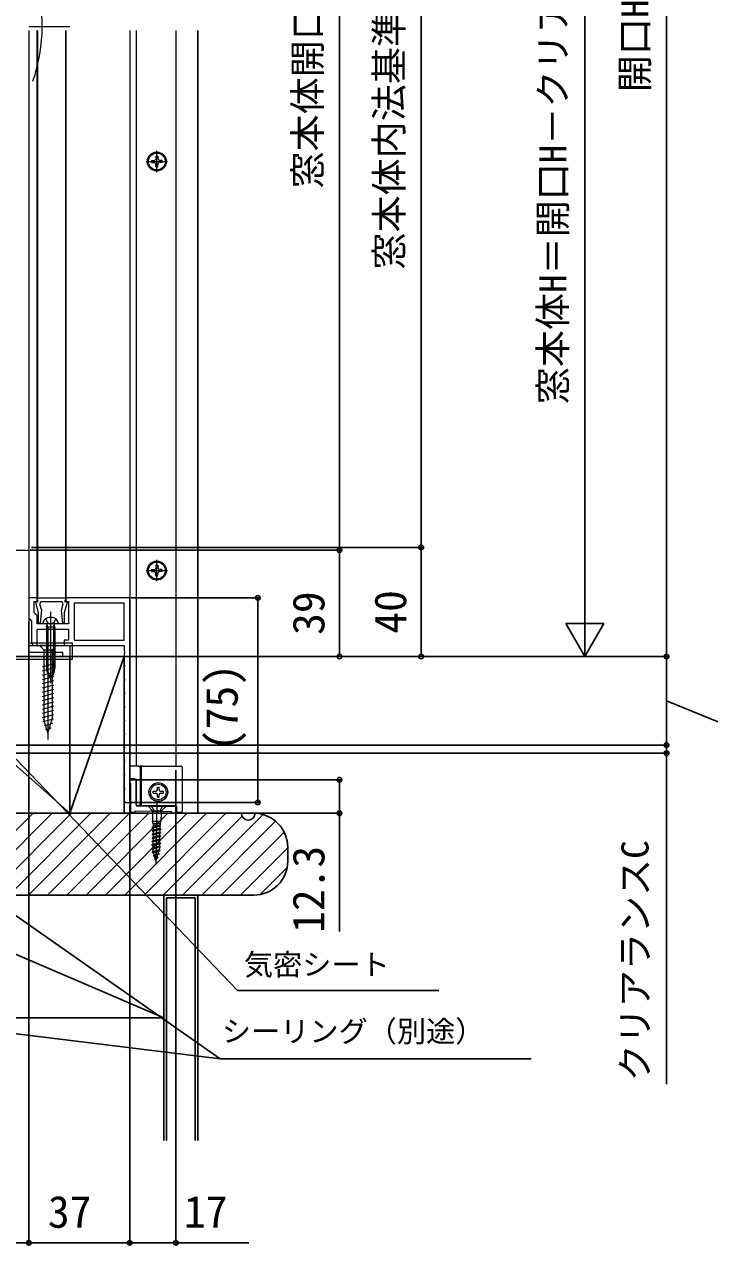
# Model space of a CAD drawing. Units: millimetres, scale not verified. Extents: x -700 to 700, y -1044 to 1038.
# Drawn here: x -390.1 to -138.7, y -27.9 to 419.9 of the extents above; entities that cross this region are included whole.
import ezdxf
from ezdxf.enums import TextEntityAlignment as Align

# ---------------------------------------------------------------- set-up
doc = ezdxf.new("R2010")
doc.units = ezdxf.units.MM
doc.header["$LTSCALE"] = 6
for name, color, linetype, lineweight in [('0-2_YKK_11', 7, 'Continuous', 18), ('0-4_YKK_12', 2, 'Continuous', 18), ('0-5_YKK_13', 4, 'Continuous', 18)]:
    doc.layers.add(name, color=color, linetype=linetype, lineweight=lineweight)
for name, color, linetype in [('0-7_YKK_D', 6, 'Continuous'), ('0-9_YSS_K', 3, 'Continuous'), ('0-A_YSS_KE', 3, 'Continuous')]:
    doc.layers.add(name, color=color, linetype=linetype)
doc.styles.add('ＭＳ ゴシック', font='')
doc.styles.get('ＭＳ ゴシック').set_extended_font_data('MS Gothic')

msp = doc.modelspace()

# ---------------------------------------------------------------- linework, layer by layer
at = {"layer": '0-2_YKK_11', "color": 30}
for p, q in [((-353.491, 207.605), (-371.891, 207.605)), ((-353.191, 134.605), (-351.491, 134.605))]:
    msp.add_line(p, q, dxfattribs=at)
at = {"layer": '0-2_YKK_11', "color": 211}
msp.add_lwpolyline([(-393.291, 227.105), (-388.491, 227.105), (-388.491, 192.105), (-373.491, 192.105), (-373.491, 188.105), (-375.991, 188.105), (-375.991, 189.605), (-388.491, 189.605), (-388.491, 188.105), (-438.491, 188.105), (-438.491, 158.105), (-440.991, 158.105), (-440.991, 178.105)], dxfattribs=at)
at = {"layer": '0-2_YKK_11', "color": 30}
for points in [[(-351.491, 134.605), (-351.491, 209.605), (-374.891, 209.605), (-374.891, 208.205), (-373.891, 208.205), (-373.891, 200.105), (-380.033, 200.105), (-380.217, 199.985), (-380.766, 199.985), (-380.95, 200.105), (-385.491, 200.105), (-385.491, 203.105), (-385.991, 203.605), (-386.491, 204.105), (-386.491, 208.205), (-385.491, 208.205), (-385.491, 209.605), (-388.491, 209.605), (-388.491, 202.105), (-387.991, 201.605), (-387.491, 201.105), (-387.491, 193.105)], [(-371.891, 207.605), (-371.891, 194.105), (-353.491, 194.105), (-353.491, 207.605)], [(-386.491, 192.105), (-385.491, 192.105), (-385.491, 198.105), (-373.891, 198.105), (-373.891, 194.105), (-375.491, 194.105), (-375.491, 192.105), (-353.491, 192.105), (-353.491, 190.064), (-353.371, 189.88), (-353.371, 189.33), (-353.491, 189.147), (-353.491, 185.064), (-353.371, 184.88), (-353.371, 184.33), (-353.491, 184.147), (-353.491, 180.064), (-353.371, 179.88), (-353.371, 179.33), (-353.491, 179.147), (-353.491, 175.064), (-353.371, 174.88), (-353.371, 174.33), (-353.491, 174.147), (-353.491, 170.064), (-353.371, 169.88), (-353.371, 169.33), (-353.491, 169.147), (-353.491, 165.064), (-353.371, 164.88), (-353.371, 164.33), (-353.491, 164.147), (-353.491, 160.064), (-353.371, 159.88), (-353.371, 159.33), (-353.491, 159.147), (-353.491, 155.064), (-353.371, 154.88), (-353.371, 154.33), (-353.491, 154.147)], [(-353.491, 154.147), (-353.491, 150.064), (-353.371, 149.88), (-353.371, 149.33), (-353.491, 149.147), (-353.491, 145.064), (-353.371, 144.88), (-353.371, 144.33), (-353.491, 144.147), (-353.491, 140.064), (-353.371, 139.88), (-353.371, 139.33), (-353.491, 139.147), (-353.491, 135.064), (-353.371, 134.88), (-353.191, 134.605)]]:
    msp.add_lwpolyline(points, dxfattribs=at)
for points in [[(-385.341, 209.605), (-375.041, 209.605), (-375.041, 208.905), (-375.35, 208.371), (-375.161, 208.121), (-374.742, 208.228), (-374.469, 207.951), (-375.491, 204.134), (-375.491, 200.318), (-376.065, 200.293), (-376.483, 205.069), (-375.863, 207.382), (-376.281, 208.105), (-384.102, 208.105), (-384.52, 207.382), (-383.9, 205.069), (-384.318, 200.293), (-384.891, 200.318), (-384.891, 204.134), (-385.914, 207.951), (-385.641, 208.228), (-385.222, 208.121), (-385.033, 208.371), (-385.341, 208.905)], [(-349.091, 133.395), (-334.491, 133.095), (-334.543, 130.595), (-336.032, 130.626), (-336.032, 131.126), (-349.591, 131.405), (-349.591, 130.895), (-351.091, 130.895), (-351.091, 141.395), (-351.491, 141.885), (-351.491, 142.895), (-349.091, 142.895)]]:
    msp.add_lwpolyline(points, close=True, dxfattribs=at)
msp.add_arc((-386.491, 193.105), 1, 180, 270, dxfattribs=at)
at = {"layer": '0-4_YKK_12'}
for p, q in [((-388.491, 419.102), (-373.491, 419.102)), ((-388.491, 417.602), (-388.491, 226.605)), ((-385.491, 209.305), (-385.491, 417.602)), ((-385.341, 417.602), (-385.341, 209.305)), ((-375.041, 417.602), (-375.041, 209.305)), ((-374.891, 417.602), (-374.891, 209.305)), ((-351.491, 417.602), (-351.491, 130.605)), ((-349.091, 417.602), (-349.091, 147.895)), ((-334.517, 417.602), (-334.517, 147.895)), ((-351.491, 130.605), (-334.517, 130.605))]:
    msp.add_line(p, q, dxfattribs=at)
for centre in [(-341.517, 369.605), (-341.517, 219.605)]:
    msp.add_circle(centre, 3.5, dxfattribs=at)
msp.add_arc((-443.591, 419.102), 60, 340.52878, 19.47122, dxfattribs=at)
at = {"layer": '0-5_YKK_13'}
for p, q in [((-341.517, 365.705), (-341.517, 373.505)), ((-345.417, 369.605), (-337.617, 369.605)), ((-343.481, 369.985), (-342.656, 369.999)), ((-342.656, 369.999), (-342.069, 370.157)), ((-341.911, 370.744), (-342.069, 370.157)), ((-341.911, 368.466), (-342.064, 369.038)), ((-341.897, 371.569), (-341.911, 370.744)), ((-341.897, 367.646), (-341.911, 368.466)), ((-341.138, 371.569), (-341.123, 370.744)), ((-341.137, 367.646), (-341.123, 368.466)), ((-341.123, 370.744), (-340.966, 370.157)), ((-341.123, 368.466), (-340.966, 369.054)), ((-340.378, 369.999), (-340.966, 370.157)), ((-340.378, 369.211), (-340.966, 369.054)), ((-339.554, 369.985), (-340.378, 369.999)), ((-339.558, 369.226), (-340.378, 369.211)), ((-345.417, 219.605), (-337.617, 219.605)), ((-343.481, 219.985), (-342.656, 219.999)), ((-342.656, 219.999), (-342.069, 220.157)), ((-341.911, 220.744), (-342.069, 220.157)), ((-341.897, 221.569), (-341.911, 220.744)), ((-341.517, 215.705), (-341.517, 223.505)), ((-341.138, 221.569), (-341.123, 220.744)), ((-341.123, 220.744), (-340.966, 220.157)), ((-340.378, 219.999), (-340.966, 220.157)), ((-339.554, 219.985), (-340.378, 219.999)), ((-341.911, 218.466), (-342.064, 219.038)), ((-341.897, 217.646), (-341.911, 218.466)), ((-341.137, 217.646), (-341.123, 218.466)), ((-341.123, 218.466), (-340.966, 219.054)), ((-340.378, 219.211), (-340.966, 219.054)), ((-339.558, 219.226), (-340.378, 219.211)), ((-380.491, 204.444), (-380.491, 178.369)), ((-383.341, 200.166), (-383.341, 200.105)), ((-377.641, 200.105), (-383.341, 200.105)), ((-382.041, 198.805), (-381.833, 199.452)), ((-382.041, 198.805), (-382.041, 183.724)), ((-378.941, 198.805), (-382.041, 198.805)), ((-381.576, 198.805), (-381.826, 199.735)), ((-381.576, 198.805), (-381.576, 183.724)), ((-379.406, 198.805), (-379.157, 199.735)), ((-379.406, 198.805), (-379.406, 183.724)), ((-378.941, 198.805), (-379.15, 199.452)), ((-378.941, 198.805), (-378.941, 183.724)), ((-377.641, 200.105), (-377.641, 200.166)), ((-381.492, 194.605), (-381.492, 157.605)), ((-383.042, 190.555), (-383.042, 165.021)), ((-378.392, 192.105), (-379.942, 190.555)), ((-379.942, 190.555), (-379.942, 165.021)), ((-379.392, 185.36), (-383.592, 184.235)), ((-379.392, 183.807), (-383.592, 182.682)), ((-379.392, 182.254), (-383.592, 181.129)), ((-379.392, 180.701), (-383.592, 179.576)), ((-379.392, 179.149), (-383.592, 178.023)), ((-379.392, 177.596), (-383.592, 176.47)), ((-379.392, 176.043), (-383.592, 174.917)), ((-379.392, 174.49), (-383.592, 173.364)), ((-379.392, 172.937), (-383.592, 171.812)), ((-379.392, 171.384), (-383.592, 170.259)), ((-379.392, 169.831), (-383.592, 168.706)), ((-379.392, 168.278), (-383.592, 167.153)), ((-379.392, 166.725), (-383.592, 165.6)), ((-379.392, 165.172), (-383.333, 164.116)), ((-381.492, 160.105), (-383.042, 165.021)), ((-381.492, 160.105), (-383.042, 165.021)), ((-379.846, 163.498), (-382.882, 162.684)), ((-380.38, 161.802), (-382.43, 161.252)), ((-381.492, 160.105), (-379.942, 165.021)), ((-348.161, 147.895), (-350.991, 147.895)), ((-348.161, 147.895), (-347.619, 147.895)), ((-346.621, 147.895), (-347.619, 147.895)), ((-346.621, 147.895), (-332.692, 147.895)), ((-351.491, 147.395), (-351.491, 143.695)), ((-351.491, 143.695), (-351.491, 143.695)), ((-347.662, 147.395), (-347.662, 133.895)), ((-347.12, 133.895), (-347.12, 147.395)), ((-332.191, 147.395), (-332.191, 131.395)), ((-350.991, 143.195), (-350.992, 143.195)), ((-349.591, 143.195), (-350.991, 143.195)), ((-349.591, 143.195), (-349.591, 143.195)), ((-349.091, 133.895), (-349.091, 142.695)), ((-349.091, 142.695), (-349.091, 142.695)), ((-341.341, 139.245), (-341.341, 140.245)), ((-341.341, 140.245), (-340.641, 140.245)), ((-340.641, 139.245), (-340.641, 140.245)), ((-342.841, 138.745), (-341.841, 138.745)), ((-342.841, 138.045), (-342.841, 138.745)), ((-342.841, 138.045), (-341.841, 138.045)), ((-341.341, 136.545), (-341.341, 137.545)), ((-341.341, 136.545), (-340.641, 136.545)), ((-340.641, 136.545), (-340.641, 137.545)), ((-340.141, 138.745), (-339.141, 138.745)), ((-340.141, 138.045), (-339.141, 138.045)), ((-339.141, 138.045), (-339.141, 138.745)), ((-348.161, 133.395), (-348.591, 133.395)), ((-347.619, 133.395), (-348.161, 133.395)), ((-347.619, 133.395), (-346.621, 133.395)), ((-334.691, 133.395), (-346.621, 133.395)), ((-343.223, 131.621), (-344.597, 133.053)), ((-338.398, 132.925), (-344.597, 133.053)), ((-343.084, 131.264), (-343.159, 127.608)), ((-339.935, 131.407), (-343.124, 131.472)), ((-341.472, 134.239), (-341.924, 112.243)), ((-339.984, 131.2), (-340.059, 127.545)), ((-339.831, 131.551), (-338.398, 132.925)), ((-334.191, 131.395), (-334.191, 132.895)), ((-332.692, 130.895), (-333.691, 130.895)), ((-340.273, 125.908), (-343.204, 125.422)), ((-343.202, 125.522), (-343.204, 125.422)), ((-343.204, 125.422), (-342.858, 125.213)), ((-341.235, 126.236), (-343.202, 125.522)), ((-340.343, 126.198), (-343.202, 125.522)), ((-343.202, 125.522), (-342.847, 125.717)), ((-342.901, 126.767), (-343.159, 127.608)), ((-340.059, 127.545), (-343.159, 127.608)), ((-342.901, 126.767), (-342.911, 126.27)), ((-340.351, 126.714), (-342.901, 126.767)), ((-342.847, 125.717), (-341.235, 126.236)), ((-342.837, 126.225), (-342.847, 125.717)), ((-340.445, 125.814), (-340.461, 125.018)), ((-340.351, 126.714), (-340.361, 126.273)), ((-340.276, 125.907), (-340.36, 126.275)), ((-340.351, 126.714), (-340.059, 127.545)), ((-340.196, 120.91), (-343.308, 120.324)), ((-340.171, 122.109), (-343.284, 121.523)), ((-340.169, 122.209), (-343.282, 121.623)), ((-343.282, 121.623), (-342.928, 121.818)), ((-340.144, 123.409), (-343.257, 122.823)), ((-340.142, 123.509), (-343.255, 122.923)), ((-343.255, 122.923), (-342.901, 123.118)), ((-340.118, 124.709), (-343.23, 124.123)), ((-340.116, 124.809), (-343.228, 124.223)), ((-343.228, 124.223), (-342.874, 124.418)), ((-342.938, 121.314), (-342.954, 120.518)), ((-340.541, 121.119), (-342.954, 120.518)), ((-340.525, 121.915), (-342.938, 121.314)), ((-342.911, 122.614), (-342.928, 121.818)), ((-340.515, 122.419), (-342.928, 121.818)), ((-340.498, 123.214), (-342.911, 122.614)), ((-342.885, 123.914), (-342.901, 123.118)), ((-340.488, 123.718), (-342.901, 123.118)), ((-340.472, 124.514), (-342.885, 123.914)), ((-342.858, 125.226), (-342.874, 124.418)), ((-340.461, 125.018), (-342.874, 124.418)), ((-340.525, 121.915), (-340.541, 121.119)), ((-340.196, 120.91), (-340.541, 121.119)), ((-340.498, 123.214), (-340.515, 122.419)), ((-340.169, 122.209), (-340.515, 122.419)), ((-340.472, 124.514), (-340.488, 123.718)), ((-340.142, 123.509), (-340.488, 123.718)), ((-340.116, 124.809), (-340.461, 125.018)), ((-340.251, 118.21), (-343.364, 117.624)), ((-340.249, 118.31), (-343.362, 117.724)), ((-343.362, 117.724), (-343.008, 117.919)), ((-340.224, 119.51), (-343.337, 118.924)), ((-340.222, 119.61), (-343.335, 119.024)), ((-343.335, 119.024), (-342.981, 119.219)), ((-340.198, 120.81), (-343.31, 120.224)), ((-343.308, 120.324), (-342.954, 120.518)), ((-343.291, 116.322), (-340.278, 116.911)), ((-340.276, 117.011), (-343.289, 116.422)), ((-343.289, 116.422), (-343.036, 116.562)), ((-343.018, 117.415), (-343.036, 116.562)), ((-340.622, 117.22), (-343.036, 116.562)), ((-340.605, 118.015), (-343.018, 117.415)), ((-342.991, 118.715), (-343.008, 117.919)), ((-340.595, 118.52), (-343.008, 117.919)), ((-340.579, 119.315), (-342.991, 118.715)), ((-342.965, 120.014), (-342.981, 119.219)), ((-340.568, 119.819), (-342.981, 119.219)), ((-340.552, 120.615), (-342.965, 120.014)), ((-340.792, 116.627), (-342.67, 115.947)), ((-341.026, 115.915), (-340.792, 116.627)), ((-340.605, 118.015), (-340.622, 117.22)), ((-340.276, 117.011), (-340.622, 117.22)), ((-340.579, 119.315), (-340.595, 118.52)), ((-340.249, 118.31), (-340.595, 118.52)), ((-340.552, 120.615), (-340.568, 119.819)), ((-340.222, 119.61), (-340.568, 119.819)), ((-340.704, 115.619), (-342.767, 115.011)), ((-342.765, 115.111), (-340.702, 115.719)), ((-342.765, 115.111), (-342.478, 115.27)), ((-342.478, 115.27), (-342.67, 115.947)), ((-341.026, 115.915), (-342.478, 115.27)), ((-342.33, 114.746), (-341.216, 115.338)), ((-342.087, 113.892), (-342.33, 114.746)), ((-341.181, 114.329), (-342.244, 113.7)), ((-341.179, 114.429), (-342.242, 113.8)), ((-341.459, 114.598), (-342.074, 113.9)), ((-341.628, 114.083), (-341.989, 113.546)), ((-341.904, 113.243), (-341.989, 113.546)), ((-341.904, 113.243), (-341.635, 114.06)), ((-341.459, 114.598), (-341.216, 115.338)), ((-341.179, 114.429), (-341.459, 114.598)), ((-341.179, 114.429), (-341.181, 114.329)), ((-340.702, 115.719), (-341.026, 115.915))]:
    msp.add_line(p, q, dxfattribs=at)
at = {"layer": '0-5_YKK_13', "color": 80}
msp.add_line((-387.991, 193.105), (-372.491, 193.105), dxfattribs=at)
at = {"layer": '0-5_YKK_13'}
for points in [[(-343.481, 369.226), (-342.656, 369.211), (-342.069, 369.054)], [(-343.481, 219.226), (-342.656, 219.211), (-342.069, 219.054)], [(-382.341, 201.858), (-381.636, 200.56), (-380.491, 199.951)], [(-378.641, 201.858), (-379.346, 200.56), (-380.491, 199.951)], [(-378.392, 192.105), (-384.592, 192.105), (-383.042, 190.555), (-379.942, 190.555)], [(-350.991, 147.895), (-351.241, 147.828), (-351.424, 147.645), (-351.491, 147.395)], [(-332.191, 147.395), (-332.195, 147.456), (-332.206, 147.515), (-332.225, 147.573), (-332.249, 147.628), (-332.28, 147.679), (-332.317, 147.727), (-332.36, 147.769), (-332.407, 147.806), (-332.459, 147.838), (-332.514, 147.862), (-332.571, 147.88), (-332.631, 147.891), (-332.691, 147.895)], [(-349.091, 142.695), (-349.159, 142.945), (-349.342, 143.128), (-349.591, 143.195)], [(-349.091, 133.895), (-349.024, 133.645), (-348.841, 133.462), (-348.591, 133.395)], [(-338.398, 132.925), (-338.393, 133.175), (-344.592, 133.303), (-344.597, 133.053)], [(-343.492, 133.28), (-342.673, 131.548), (-341.534, 131.239)], [(-339.493, 133.198), (-340.383, 131.501), (-341.534, 131.239)], [(-332.691, 130.895), (-332.631, 130.899), (-332.572, 130.91), (-332.514, 130.928), (-332.459, 130.953), (-332.407, 130.984), (-332.36, 131.021), (-332.317, 131.064), (-332.28, 131.111), (-332.249, 131.163), (-332.225, 131.217), (-332.206, 131.275), (-332.195, 131.335), (-332.191, 131.395)], [(-342.837, 126.225), (-342.911, 126.27), (-341.235, 126.236)], [(-340.276, 125.907), (-340.445, 125.814), (-342.858, 125.213)], [(-343.282, 121.623), (-343.284, 121.523), (-342.938, 121.314)], [(-343.255, 122.923), (-343.257, 122.823), (-342.911, 122.614)], [(-343.228, 124.223), (-343.23, 124.123), (-342.885, 123.914)], [(-340.196, 120.91), (-340.198, 120.81), (-340.552, 120.615)], [(-340.169, 122.209), (-340.171, 122.109), (-340.525, 121.915)], [(-340.142, 123.509), (-340.144, 123.409), (-340.498, 123.214)], [(-340.116, 124.809), (-340.118, 124.709), (-340.472, 124.514)], [(-343.362, 117.724), (-343.364, 117.624), (-343.018, 117.415)], [(-343.335, 119.024), (-343.337, 118.924), (-342.991, 118.715)], [(-343.308, 120.324), (-343.31, 120.224), (-342.965, 120.014)], [(-343.289, 116.422), (-343.291, 116.322), (-342.67, 115.947)], [(-340.276, 117.011), (-340.278, 116.911), (-340.792, 116.627)], [(-340.249, 118.31), (-340.251, 118.21), (-340.605, 118.015)], [(-340.222, 119.61), (-340.224, 119.51), (-340.579, 119.315)], [(-342.765, 115.111), (-342.767, 115.011), (-342.33, 114.746)], [(-342.242, 113.8), (-342.244, 113.7), (-341.989, 113.546)], [(-340.702, 115.719), (-340.704, 115.619), (-341.216, 115.338)]]:
    msp.add_lwpolyline(points, dxfattribs=at)
at = {"layer": '0-5_YKK_13', "color": 80}
msp.add_lwpolyline([(-437.491, 153.605), (-437.491, 187.105), (-372.491, 187.105), (-372.491, 193.105)], dxfattribs=at)
at = {"layer": '0-5_YKK_13'}
for centre, radius in [((-341.517, 369.605), 3.1), ((-341.517, 219.605), 3.1), ((-340.991, 138.395), 3.435), ((-340.991, 138.395), 3.4), ((-340.991, 138.395), 2.85)]:
    msp.add_circle(centre, radius, dxfattribs=at)
for centre, radius, start, end in [((-341.517, 369.605), 2, 169.05518, 190.94482), ((-341.517, 369.605), 2, 79.05518, 100.94482), ((-341.517, 369.605), 2, 259.05518, 280.94482), ((-341.517, 369.605), 2, 349.05729, 10.94482), ((-341.517, 219.605), 2, 169.05518, 190.94482), ((-341.517, 219.605), 2, 79.05518, 100.94482), ((-341.517, 219.605), 2, 349.05729, 10.94482), ((-341.517, 219.605), 2, 259.05518, 280.94482), ((-381.441, 200.166), 1.9, 129.29648, 180), ((-380.491, 199.005), 3.4, 50.70352, 129.29648), ((-379.541, 200.166), 1.9, 0, 50.70352), ((-382.309, 199.605), 0.5, 342.13685, 90), ((-378.674, 199.605), 0.5, 90, 197.86315), ((-377.041, 183.724), 5, 180, 226.36989), ((-374.998, 183.724), 6.578, 180, 213.37774), ((-385.985, 183.724), 6.578, 326.62226, 0), ((-383.941, 183.724), 5, 313.63011, 0), ((-348.162, 147.396), 0.499, 359.94657, 89.94647), ((-347.62, 147.396), 0.499, 359.94657, 89.94647), ((-350.991, 143.695), 0.5, 180.00873, 269.99127), ((-341.841, 139.245), 0.5, 270, 0), ((-340.141, 139.245), 0.5, 180, 270), ((-341.841, 137.545), 0.5, 0, 90), ((-340.141, 137.545), 0.5, 90, 180), ((-348.162, 133.895), 0.499, 270.05353, 0.05343), ((-347.62, 133.895), 0.499, 270.05353, 0.05343), ((-334.691, 132.895), 0.5, 0, 90), ((-333.691, 131.395), 0.5, 180, 270)]:
    msp.add_arc(centre, radius, start, end, dxfattribs=at)
for centre, start_param, end_param in [((-332.692, 147.395), 1.5690384, 1.5707963), ((-332.692, 131.395), 4.712389, 4.7141469)]:
    msp.add_ellipse(centre, major_axis=(0.532, 0), ratio=0.940706, start_param=start_param, end_param=end_param, dxfattribs=at)
at = {"layer": '0-7_YKK_D'}
for p, q in [((-154.517, 654.604), (-154.517, 188.105)), ((-184.517, 636.104), (-184.517, 202.105)), ((-244.517, 620.104), (-244.517, 228.105)), ((-274.517, 611.104), (-274.517, 227.105)), ((-387.992, 227.105), (-273.517, 227.105)), ((-387.992, 227.105), (-273.517, 227.105)), ((-387.491, 228.105), (-243.517, 228.105)), ((-387.491, 228.105), (-243.517, 228.105)), ((-274.517, 227.105), (-274.517, 188.105)), ((-244.517, 228.105), (-244.517, 188.105)), ((-184.517, 188.105), (-184.517, 212.354)), ((-350.991, 209.605), (-303.517, 209.605)), ((-304.517, 209.605), (-304.517, 134.605)), ((-388.491, 201.105), (-388.491, -27.895)), ((-184.517, 188.105), (-191.517, 200.23)), ((-177.517, 200.23), (-191.517, 200.23)), ((-184.517, 188.105), (-177.517, 200.23)), ((-372.991, 188.105), (-153.517, 188.105)), ((-372.991, 188.105), (-183.517, 188.105)), ((-372.991, 188.105), (-243.517, 188.105)), ((-372.991, 188.105), (-273.517, 188.105)), ((-343.646, 188.105), (-153.517, 188.105)), ((-154.517, 188.105), (-154.517, 155.605)), ((-388.491, 187.605), (-388.491, -27.895)), ((-154.517, 155.605), (-154.517, 159.005)), ((-437.991, 152.605), (-153.517, 152.605)), ((-436.791, 155.605), (-153.517, 155.605)), ((-409.106, 155.605), (-153.517, 155.605)), ((-154.517, 155.605), (-154.517, 152.605)), ((-154.517, 152.605), (-154.517, 31.305)), ((-334.517, 146.471), (-334.517, -27.895)), ((-349.291, 142.895), (-273.517, 142.895)), ((-351.341, 134.605), (-303.517, 134.605)), ((-351.491, 133.605), (-351.491, -27.895)), ((-334.022, 130.605), (-273.517, 130.605)), ((-351.491, 129.605), (-351.491, -27.895)), ((-438.491, -26.895), (-388.491, -26.895)), ((-388.491, -26.895), (-351.491, -26.895))]:
    msp.add_line(p, q, dxfattribs=at)
for points in [[(-428.41, 187.105), (-426.057, 184.651), (-311.91, 65.605), (-238.095, 65.605)], [(-512.166, 176.365), (-509.381, 174.415), (-318.281, 40.605), (-204.197, 40.605)], [(-154.517, 171.855), (-119.494, 157.592), (-119.494, 83.042)], [(-274.517, 142.895), (-274.517, 130.605), (-274.517, 87.205)], [(-487.09, 61.332), (-483.715, 60.918), (-318.281, 40.605)], [(-351.491, -26.895), (-334.517, -26.895), (-307.754, -26.895)]]:
    msp.add_lwpolyline(points, dxfattribs=at)
for centre in [(-244.517, 228.105), (-244.517, 228.105), (-274.517, 227.105), (-274.517, 227.105), (-304.517, 209.605), (-274.517, 188.105), (-244.517, 188.105), (-154.517, 188.105), (-154.517, 188.105), (-154.517, 155.605), (-154.517, 155.605), (-154.517, 152.605), (-274.517, 142.895), (-304.517, 134.605), (-274.517, 130.605), (-388.491, -26.895), (-388.491, -26.895), (-351.491, -26.895), (-351.491, -26.895), (-334.517, -26.895)]:
    msp.add_circle(centre, 0.85, dxfattribs=at)
at = {"layer": '0-9_YSS_K'}
for p, q in [((-326.491, 417.602), (-326.491, 130.605)), ((-438.491, 188.105), (-373.491, 130.605)), ((-353.491, 188.105), (-373.491, 130.605)), ((-416.947, 100.605), (-386.947, 130.605)), ((-409.876, 100.605), (-379.876, 130.605)), ((-402.805, 100.605), (-372.805, 130.605)), ((-395.734, 100.605), (-365.734, 130.605)), ((-388.663, 100.605), (-358.663, 130.605)), ((-381.592, 100.605), (-351.592, 130.605)), ((-374.521, 100.605), (-344.521, 130.605)), ((-367.45, 100.605), (-337.45, 130.605)), ((-360.379, 100.605), (-330.379, 130.605)), ((-353.308, 100.605), (-323.308, 130.605)), ((-346.237, 100.605), (-316.237, 130.605)), ((-332.095, 100.605), (-302.572, 130.128)), ((-339.166, 100.605), (-310.246, 129.525)), ((-325.024, 100.605), (-297.952, 127.677)), ((-317.953, 100.605), (-294.828, 123.73)), ((-310.881, 100.605), (-293.491, 117.995)), ((-303.575, 100.841), (-293.727, 110.688)), ((-443.991, 100.605), (-338.991, 55.605)), ((-337.991, 10.605), (-337.991, 99.605)), ((-327.491, 99.605), (-337.991, 99.605)), ((-327.491, 99.605), (-327.491, 10.605))]:
    msp.add_line(p, q, dxfattribs=at)
at = {"layer": '0-A_YSS_KE'}
for p, q in [((-438.491, 130.605), (-310.491, 130.605)), ((-293.491, 118.105), (-293.491, 113.105))]:
    msp.add_line(p, q, dxfattribs=at)
for points in [[(-438.491, 188.105), (-438.491, 130.605), (-373.491, 130.605), (-373.491, 188.105)], [(-373.491, 130.605), (-353.491, 130.605), (-353.491, 188.105), (-373.491, 188.105)], [(-443.991, 55.605), (-338.991, 55.605), (-338.991, 100.605), (-443.991, 100.605)]]:
    msp.add_lwpolyline(points, close=True, dxfattribs=at)
for points in [[(-305.991, 100.605), (-422.491, 100.605), (-422.491, 105.605), (-438.491, 105.605), (-438.491, 130.605)], [(-338.991, 10.605), (-338.991, 100.605), (-326.491, 100.605), (-326.491, 10.605)]]:
    msp.add_lwpolyline(points, dxfattribs=at)
for centre, radius, start, end in [((-307.991, 130.605), 2.5, 180.00001, 359.77073), ((-305.991, 118.105), 12.5, 0.00001, 87.70764), ((-305.991, 113.105), 12.5, 270.00001, 359.99999)]:
    msp.add_arc(centre, radius, start, end, dxfattribs=at)

# ---------------------------------------------------------------- texts
at = {"layer": '0-7_YKK_D', "style": 'ＭＳ ゴシック'}
for s, height, p in [('窓本体H＝開口H－クリアランスA', 9.971, (-188.294, 280.593)), ('窓本体内法基準寸法h', 9.971, (-248.372, 329.948)), ('窓本体開口高', 9.971, (-278.294, 359.682)), ('開口H', 9.971, (-158.217, 395.005)), ('39', 11.73, (-276.517, 196.014)), ('40', 11.73, (-246.517, 196.469)), ('(75)', 11.73, (-308.335, 153.424)), ('12.3', 11.73, (-276.517, 86.751)), ('クリアランスC', 9.971, (-158.14, 32.301))]:
    msp.add_text(s, height=height, rotation=90, dxfattribs=at).set_placement(p, align=Align.BOTTOM_LEFT)
for s, height, p in [('気密シート', 7.845, (-309.59, 68.887)), ('シーリング（別途）', 7.845, (-317.666, 44.399)), ('37', 11.73, (-381.491, -24.895)), ('17', 11.73, (-331.572, -24.895))]:
    msp.add_text(s, height=height, dxfattribs=at).set_placement(p, align=Align.BOTTOM_LEFT)

doc.saveas('drawing.dxf')
